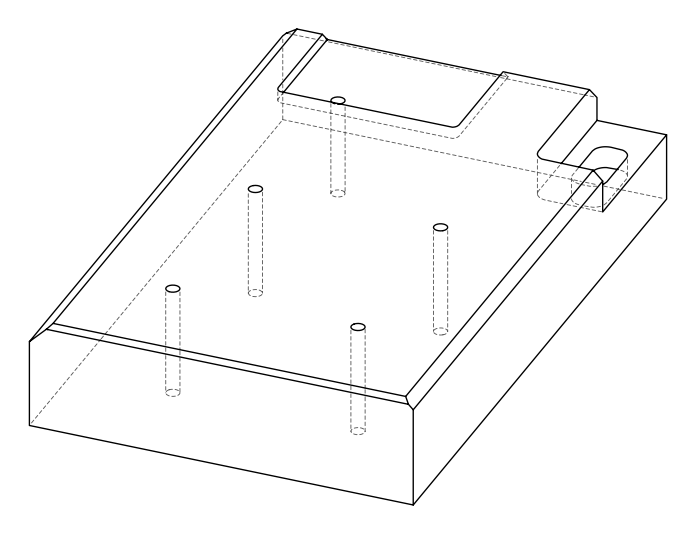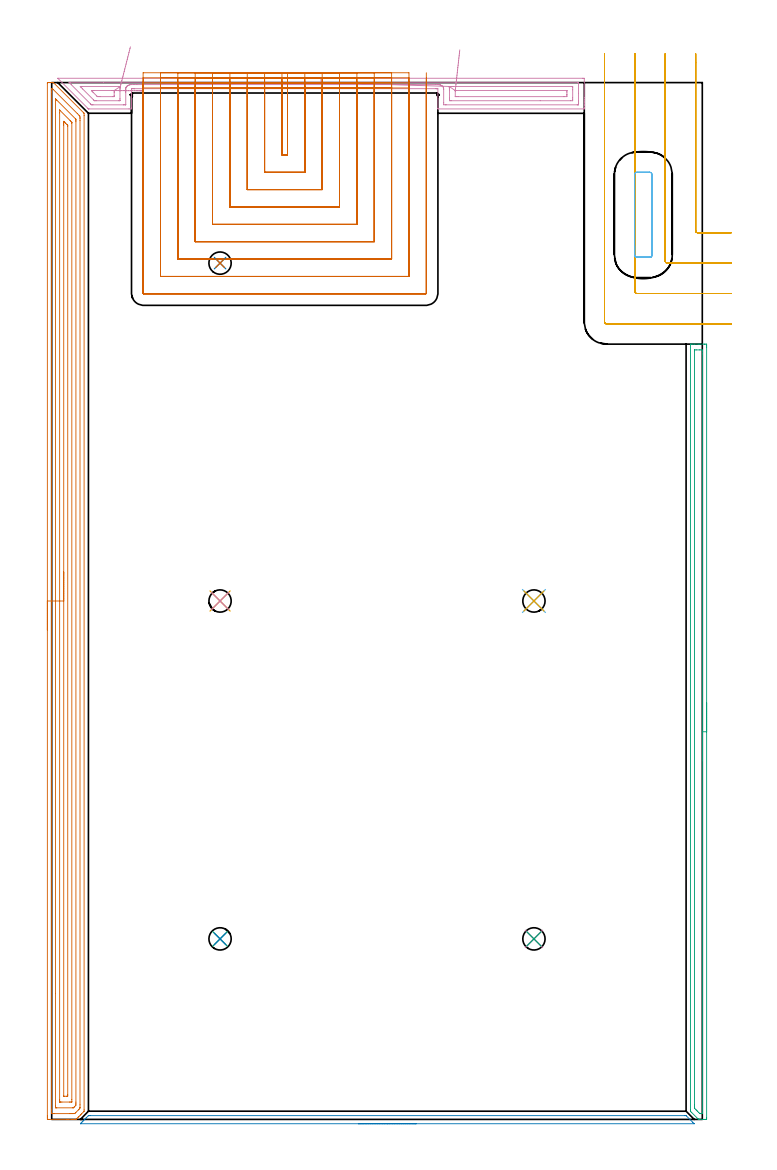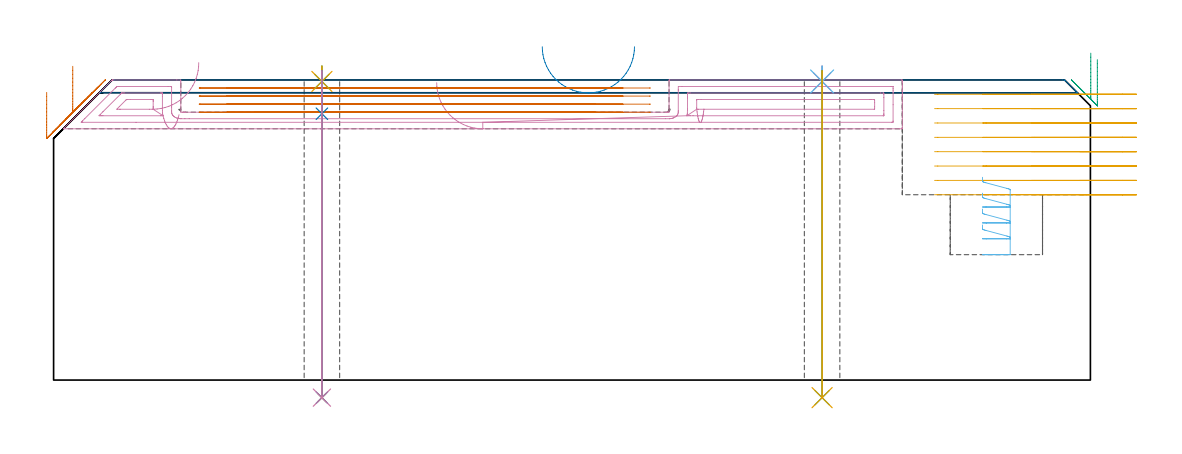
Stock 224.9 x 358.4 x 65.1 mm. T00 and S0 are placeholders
(PLAN: 17 operations, 4 tool changes, 49.8 min)
(1 AREA_MILL | FG_CHAMFER_SURFACE | UGT0205_001 | 14.38 min | 28907 mm3)
(2 AREA_MILL_1 | FG_CHAMFER_SURFACE_1 | UGT0205_001 | 1.84 min | 832 mm3)
(3 AREA_MILL_2 | FG_CHAMFER_SURFACE_2 | UGT0205_001 | 4.47 min | 4246 mm3)
(4 AREA_MILL_3 | FG_CHAMFER_SURFACE_3 | UGT0205_001 | 4.61 min | 10171 mm3)
(5 MILL_CORNER_NOTCH_RECTANGULAR | CORNER_NOTCH_RECTANGULAR | UGT0201_132 | Follow Part, ap 3.5, ae 75% | 7.54 min | 91131 mm3)
(6 MILL_RECTANGULAR_POCKET | POCKET_RECTANGULAR_STRAIGHT | UGT0201_132 | Follow Part, ap 3.5, ae 75% | 0.97 min | 10614 mm3)
(7 MILL_SLOT | SLOT_PARTIAL_RECTANGULAR | NXT0201_009 | Follow Part, ap 2, ae 75% | 14.4 min | 51766 mm3)
(8 SPOT_DRILL | STEP1HOLE | NXT0321_9005460120000 | 0.03 min | 1 mm3)
(9 SPOT_DRILL_1 | STEP1HOLE_1 | NXT0321_9005460120000 | 0.03 min | 2 mm3)
(10 SPOT_DRILL_2 | STEP1HOLE_2 | NXT0321_9005460120000 | 0.03 min | 6 mm3)
(11 SPOT_DRILL_3 | STEP1HOLE_3 | NXT0321_9005460120000 | 0.03 min | 6 mm3)
(12 SPOT_DRILL_4 | STEP1HOLE_4 | NXT0321_9005460120000 | 0.03 min | 3 mm3)
(13 DRILL_THROUGH_HOLE_INTO_CENTER | STEP1HOLE | UGT0301_196 | 0.26 min | 2682 mm3)
(14 DRILL_THROUGH_HOLE_INTO_CENTER_1 | STEP1HOLE_1 | UGT0301_196 | 0.29 min | 3016 mm3)
(15 DRILL_THROUGH_HOLE_INTO_CENTER_2 | STEP1HOLE_2 | UGT0301_196 | 0.29 min | 3010 mm3)
(16 DRILL_THROUGH_HOLE_INTO_CENTER_3 | STEP1HOLE_3 | UGT0301_196 | 0.29 min | 3010 mm3)
(17 DRILL_THROUGH_HOLE_INTO_CENTER_4 | STEP1HOLE_4 | UGT0301_196 | 0.29 min | 3012 mm3)
(TOOL UGT0205_001 | Chamfer Mill 20 x 3 x 45 deg. | D20 FL50 Z2)
(TOOL UGT0201_132 | Carbide End Mill 14.0 | D14 FL30 Z4)
(TOOL NXT0201_009 | ENDMILL 8mm [2P460-0800-NA 1630] | D8 FL26 Z6)
(TOOL NXT0321_9005460120000 | NC Spot Drill, 142deg, 12mm, Carbide, Uncoated | D12 PA142 FL30 Z2)
(TOOL UGT0301_196 | Twist Drill 7.7 mm | D7.7 PA118 FL73 Z2)
(OP 1 AREA_MILL)
G17 G21 G94 G90
T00 M6
G54
G17 G0 G90 X-1.5 Y169.2 S1061 M3
G43 Z75.1 H0
Z62.4
G94 G1 Y169.238 Z61.528 F250.
Y169.352 Z60.664
Y169.541 Z59.812
Y169.803 Z58.98
Y170.137 Z58.174
Y170.54 Z57.4
Y171.009 Z56.664
Y171.54 Z55.972
Y172.129 Z55.329
Y172.772 Z54.74
Y173.464 Z54.209
Y174.2 Z53.74
Y174.974 Z53.337
Y175.78 Z53.003
Y176.612 Z52.741
Y177.464 Z52.552
Y178.328 Z52.438
Y179.2 Z52.4
Y358.072
X-1.497 Y358.234 Z52.403
X-1.491 Y358.398 Z52.405
X-1.263 Y358.4 Z52.633
X-0.933 Z52.962
X-0.286 Z53.614
X0.402 Z54.301
X0.518 Y358.399 Z54.417
X0.6 Y358.39 Z54.495
X0.686 Y358.315 Z54.585
X11.085 Y347.915 Z64.984
X11.196 Y347.795 Z65.089
X11.2 Y347.073 Z65.1
Y3.281
X11.205 Y2.812 Z65.094
X11.09 Y2.69 Z64.989
X11.078 Y2.677 Z64.977
X10.306 Y1.906 Z64.205
X10.04 Y1.638 Z63.936
X9.907 Y1.505 Z63.804
X9.423 Y1.023 Z63.322
X9.15 Y0.748 Z63.046
X8.566 Y0.166 Z62.465
X8.409 Y0.014 Z62.308
X8.401 Y0.01 Z62.3
X8.078 Y0. Z61.978
X7.735 Z61.634
X7.074 Z60.969
X5.854 Z59.751
X5.295 Z59.189
X-0.933 Y0.001 Z52.964
X-1.168 Y0.003 Z52.729
X-1.492 Y0.008 Z52.406
X-1.493 Y0.05 Z52.404
X-1.498 Y0.612 Z52.402
X-1.5 Y1.181 Z52.4
Y179.2
X-0.086 Z53.814
Y355.152
X-0.083 Y356.002 Z53.817
X-0.081 Y356.04 Z53.819
X-0.043 Y356.39 Z53.857
X0.089 Y356.391 Z53.989
X0.135 Y356.39 Z54.035
X0.175 Y356.364 Z54.075
X0.249 Y356.293 Z54.149
X0.548 Y356.002 Z54.448
X8.854 Y347.696 Z62.754
X9.474 Y347.073 Z63.374
X9.743 Y346.795 Z63.643
X9.782 Y346.18 Z63.682
X9.784 Y346.139 Z63.684
X9.786 Y345.287 Z63.686
Y5.035
X9.783 Y4.184 Z63.683
X9.781 Y4.147 Z63.681
X9.743 Y3.805 Z63.643
X9.49 Y3.545 Z63.39
X9.241 Y3.291 Z63.141
X8.348 Y2.398 Z62.248
X8.154 Y2.208 Z62.054
X7.964 Y2.024 Z61.864
X7.465 Y2.006 Z61.365
X7.074 Y2.002 Z60.974
X6.581 Y2. Z60.481
X6.185 Z60.085
X0.846 Y2.001 Z54.746
X0.351 Y2.003 Z54.251
X-0.043 Y2.01 Z53.857
X-0.081 Y2.398 Z53.819
X-0.083 Y2.438 Z53.817
X-0.086 Y3.291 Z53.814
Y179.2
X1.328 Z55.228
X1.329 Y352.696 Z55.229
X1.33 Y352.729 Z55.23
X1.332 Y352.754 Z55.232
X1.333 Y352.756 Z55.233
X1.347 Y352.745 Z55.247
X1.671 Y352.43 Z55.571
X1.736 Y352.365 Z55.636
X8.176 Y345.924 Z62.076
X8.281 Y345.817 Z62.181
X8.332 Y345.761 Z62.232
X8.356 Y345.734 Z62.256
X8.364 Y345.694 Z62.264
X8.368 Y345.287 Z62.268
X8.371 Y344.879 Z62.271
Y5.97
X8.37 Y5.562 Z62.27
X8.367 Y5.077 Z62.267
X8.364 Y4.878 Z62.264
X8.266 Y4.774 Z62.166
X7.964 Y4.465 Z61.864
X7.825 Y4.324 Z61.725
X7.684 Y4.184 Z61.584
X7.56 Y4.066 Z61.46
X7.515 Y4.026 Z61.415
X7.49 Y4.011 Z61.39
X7.441 Y4.008 Z61.341
X7.257 Y4.001 Z61.157
X1.736 Z55.636
X1.553 Y4.002 Z55.453
X1.431 Y4.006 Z55.331
X1.339 Y4.01 Z55.239
X1.335 Y4.049 Z55.235
X1.333 Y4.184 Z55.233
X1.329 Y4.592 Z55.229
X1.328 Y43.486 Z55.228
Y179.2
X2.743 Z56.643
Y347.965
X2.745 Y348.739 Z56.645
X2.748 Y348.858 Z56.648
X2.75 Y348.888 Z56.65
X2.755 Z56.655
X2.762 Y348.885 Z56.662
X2.792 Y348.858 Z56.692
X6.364 Y345.287 Z60.264
X6.545 Y345.103 Z60.445
X6.91 Y344.73 Z60.81
X6.951 Y344.676 Z60.851
X6.953 Y344.656 Z60.853
X6.955 Y344.608 Z60.855
X6.957 Y344.511 Z60.857
Y344.394
Y6.863
X6.955 Y6.089 Z60.855
X6.953 Y6.037 Z60.853
X6.951 Y6.015 Z60.851
X6.936 Y6.01 Z60.836
X6.829 Y6.006 Z60.729
X6.614 Y6.002 Z60.514
X6.185 Y6. Z60.085
X3.515 Z57.415
X3.074 Y6.001 Z56.974
X2.868 Y6.005 Z56.768
X2.766 Y6.01 Z56.666
X2.749 Y6.012 Z56.649
X2.747 Y6.028 Z56.647
X2.745 Y6.066 Z56.645
X2.743 Y6.745 Z56.643
Y6.863
Y179.2
X4.157 Z58.057
Y343.75
X4.158 Y344.394 Z58.058
X4.159 Y344.64 Z58.059
X4.164 Y344.892 Z58.064
X4.171 Y345.02 Z58.071
X4.269 Y344.926 Z58.169
X4.405 Y344.794 Z58.305
X4.808 Y344.394 Z58.708
X5.295 Y343.901 Z59.195
X5.493 Y343.697 Z59.393
X5.536 Y343.645 Z59.436
X5.539 Y343.583 Z59.439
X5.541 Y343.501 Z59.441
X5.543 Y343.252 Z59.443
X5.542 Y8.649 Z59.442
X5.541 Y8.402 Z59.441
X5.536 Y8.151 Z59.436
X5.531 Y8.01 Z59.431
X5.456 Y8.007 Z59.356
X5.295 Y8.003 Z59.195
X5.051 Y8. Z58.951
X4.405 Y8.001 Z58.305
X4.161 Z58.061
X4.158 Y8.003 Z58.058
Y8.004
X4.157 Y179.2 Z58.057
Y180.072 Z58.095
Y180.937 Z58.209
Y181.788 Z58.398
Y182.62 Z58.66
Y183.426 Z58.994
Y184.2 Z59.397
Y184.936 Z59.865
Y185.628 Z60.396
Y186.271 Z60.986
Y186.86 Z61.629
Y187.392 Z62.321
Y187.86 Z63.057
Y188.263 Z63.831
Y188.597 Z64.637
Y188.859 Z65.469
Y189.048 Z66.32
Y189.162 Z67.185
Y189.2 Z68.057
G0 Z75.1
M5
M2
(OP 2 AREA_MILL_1)
G17 G21 G94 G90
T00 M6
G54
G17 G0 G90 X126. Y-1.5 S1061 M3
G43 Z75.1 H0
Z72.3
G94 G1 X125.962 Z71.428 F250.
X125.848 Z70.564
X125.659 Z69.712
X125.397 Z68.88
X125.063 Z68.074
X124.66 Z67.3
X124.191 Z66.564
X123.66 Z65.872
X123.071 Z65.229
X122.428 Z64.64
X121.736 Z64.109
X121. Z63.64
X120.226 Z63.237
X119.42 Z62.903
X118.588 Z62.641
X117.736 Z62.452
X116.872 Z62.338
X116. Z62.3
X10.078
X10.043 Y-1.499 Z62.301
X9.918 Y-1.492 Z62.306
X9.974 Y-1.429 Z62.369
X10.078 Y-1.321 Z62.477
X10.525 Y-0.873 Z62.923
X10.87 Y-0.529 Z63.27
X11.068 Y-0.332 Z63.468
X11.299 Y-0.1 Z63.698
X11.419 Y0.021 Z63.817
X11.789 Y0.389 Z64.189
X11.939 Y0.539 Z64.339
X12.64 Y1.24 Z65.038
X12.705 Y1.301 Z65.081
X13.207 Y1.3 Z65.1
X218.793
X219.295 Y1.301 Z65.081
X219.361 Y1.24 Z65.037
X221.588 Y-0.986 Z62.81
X222.029 Y-1.429 Z62.371
X222.071 Y-1.473 Z62.327
X222.083 Y-1.494 Z62.304
X222.071 Y-1.5 Z62.3
X116.
X115.128 Z62.338
X114.263 Z62.452
X113.412 Z62.641
X112.58 Z62.903
X111.774 Z63.237
X111. Z63.64
X110.264 Z64.109
X109.572 Z64.64
X108.929 Z65.229
X108.34 Z65.872
X107.808 Z66.564
X107.34 Z67.3
X106.937 Z68.074
X106.603 Z68.88
X106.341 Z69.712
X106.152 Z70.564
X106.038 Z71.428
X106. Z72.3
G0 Z75.1
M5
M2
(OP 3 AREA_MILL_2)
G17 G21 G94 G90
T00 M6
G54
G17 G0 G90 X226.4 Y144. S1061 M3
G43 Z75.1 H0
Z69.5
G94 G1 Y143.962 Z68.628 F250.
Y143.848 Z67.763
Y143.659 Z66.912
Y143.397 Z66.08
Y143.063 Z65.274
Y142.66 Z64.5
Y142.192 Z63.764
Y141.66 Z63.072
Y141.071 Z62.429
Y140.428 Z61.839
Y139.736 Z61.308
Y139. Z60.84
Y138.226 Z60.437
Y137.42 Z60.103
Y136.588 Z59.841
Y135.737 Z59.652
Y134.872 Z59.538
Y134. Z59.5
Y0.603
X226.399 Y0.444 Z59.501
X226.391 Y0.002 Z59.505
X226.138 Y0. Z59.759
X225.826 Z60.07
X225.248 Z60.648
X224.935 Z60.959
X223.912 Z61.987
X223.6 Y0.01 Z62.299
X223.443 Y0.157 Z62.456
X223.426 Y0.174 Z62.473
X221.212 Y2.388 Z64.687
X220.902 Y2.698 Z64.998
X220.837 Y2.765 Z65.063
X220.807 Y2.8 Z65.093
X220.8 Y3.28 Z65.1
Y267.843
X220.803 Y267.99 Z65.088
X220.843 Y267.993 Z65.048
X221.204 Y268. Z64.695
X221.638 Z64.261
X222.265 Z63.63
X223.468 Z62.429
X224.045 Z61.849
X225.537 Z60.359
X225.826 Y267.998 Z60.07
X226.391 Y267.993 Z59.505
X226.393 Y267.966 Z59.503
X226.399 Y267.397 Z59.501
X226.4 Y266.821 Z59.5
Y134.
X224.986 Z60.914
X224.985 Y2.287 Z60.915
X224.982 Y2.185 Z60.918
X224.977 Y2.01 Z60.923
X224.935 Y2.009 Z60.965
X224.426 Y2.006 Z61.474
X224.045 Y2.014 Z61.855
X223.665 Y2.388 Z62.235
X223.155 Y2.896 Z62.745
X222.772 Y3.28 Z63.128
X222.265 Y3.797 Z63.635
X222.221 Y4.172 Z63.679
X222.218 Y4.219 Z63.682
X222.214 Y5.065 Z63.686
Y5.115
X222.215 Y265.713 Z63.685
X222.218 Y265.814 Z63.682
X222.223 Y265.99 Z63.677
X222.265 Y265.992 Z63.635
X222.769 Y265.999 Z63.131
X224.045 Z61.855
X224.551 Y265.997 Z61.349
X224.935 Y265.99 Z60.965
X224.979 Y265.612 Z60.921
X224.982 Y265.565 Z60.918
X224.986 Y264.72 Z60.914
Y264.669
Y134.
Y133.128 Z60.952
Y132.264 Z61.066
Y131.412 Z61.255
Y130.58 Z61.517
Y129.774 Z61.851
Y129. Z62.254
Y128.264 Z62.723
Y127.572 Z63.254
Y126.929 Z63.843
Y126.34 Z64.486
Y125.809 Z65.178
Y125.34 Z65.914
Y124.937 Z66.688
Y124.603 Z67.494
Y124.341 Z68.326
Y124.152 Z69.178
Y124.038 Z70.043
Y124. Z70.914
G0 Z75.1
M5
M2
(OP 4 AREA_MILL_3)
G17 G21 G94 G90
T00 M6
G54
G17 G0 G90 X83.1 Y359.9 S1061 M3
G43 Z75.1 H0
Z64.5
G94 G1 X83.138 Z63.629 F250.
X83.252 Z62.764
X83.441 Z61.912
X83.703 Z61.08
X84.037 Z60.274
X84.44 Z59.5
X84.908 Z58.764
X85.44 Z58.072
X86.029 Z57.429
X86.672 Z56.84
X87.364 Z56.309
X88.1 Z55.84
X88.874 Z55.437
X89.68 Z55.103
X90.512 Z54.841
X91.364 Z54.652
X92.228 Z54.538
X93.1 Z54.5
X183.517
X183.957 Y359.895 Z54.503
X184.09 Y359.891 Z54.506
X184.1 Y359.753 Z54.644
Y353.278 Z61.117
Y352.668 Z61.73
Y352.396 Z62.001
Y351.786 Z62.611
Y351.515 Z62.881
Y350.972 Z63.427
Y350.633 Z63.766
Y349.752 Z64.647
X184.099 Y349.577 Z64.822
X184.09 Y349.306 Z65.093
X183.963 Y349.3 Z65.1
X133.632
X133.51 Y349.305 Z65.091
X133.5 Y349.501 Z64.896
Y356.3 Z58.1
X133.25
X133.187 Z58.099
X133.135 Y356.297 Z58.096
X133.131
X133.122
X133.075 Z58.095
X132.99 Y356.3 Z58.098
X132.964 Z58.097
X132.765 Z58.1
X28.649
X28.584 Z58.097
X28.564 Z58.1
X28.533
X28.525 Z58.096
X28.523 Y356.299 Z58.095
X28.516 Y356.3 Z58.1
X28.293
X28.179 Z58.099
X28.115 Y356.299 Z58.098
X28.112 Y356.3 Z58.1
X28.071 Y356.299 Z58.099
X28.007 Y356.3 Z58.1
X27.6
Y349.752 Z64.648
X27.59 Y349.307 Z65.093
X26.735 Y349.3 Z65.1
X12.926
X12.704 Y349.304 Z65.089
X12.696 Y349.306 Z65.088
X12.657 Y349.341 Z65.054
X12.481 Y349.518 Z64.881
X2.237 Y359.763 Z54.635
X2.119 Y359.889 Z54.51
X2.113 Y359.898 Z54.5
X2.232 Y359.9
X93.1
Y358.486 Z55.914
X181.736 Y358.485 Z55.915
X181.819 Y358.484 Z55.916
X182.09 Y358.479 Z55.921
X182.093 Y358.392 Z56.008
X182.098 Y358.208 Z56.192
X182.1 Y354.68 Z59.72
Y352.036 Z62.364
X182.099 Y351.515 Z62.885
X182.098 Y351.157 Z63.243
X182.09 Y350.795 Z63.605
X182.081 Y350.721 Z63.679
X182.039 Y350.719 Z63.681
X181.938 Y350.716 Z63.684
X181.736 Y350.715 Z63.685
X181.654 Y350.714 Z63.686
X136.304 Y350.715 Z63.685
X136.222
X135.51 Y350.725 Z63.675
X135.501 Y351.429 Z62.971
X135.5 Y351.515 Z62.885
Y356.007 Z58.393
X135.497 Y356.093 Z58.307
X135.49 Y356.264 Z58.136
X135.474 Y356.478 Z57.922
X135.414 Y356.704 Z57.696
X135.361 Y356.804 Z57.596
X135.297 Y356.919 Z57.481
X135.108 Y357.129 Z57.271
X134.918 Y357.295 Z57.105
X134.523 Y357.507 Z56.893
X134.395 Y357.557 Z56.843
X134.272 Y357.597 Z56.803
X133.889 Y357.685 Z56.715
X133.632 Y357.709 Z56.691
X133.605 Y357.711 Z56.689
X133.571 Y357.712 Z56.688
X132.741 Y357.714 Z56.686
X29.407
X28.485 Y357.716 Z56.684
X27.625 Y357.713 Z56.687
X27.598 Y357.712 Z56.688
X27.218 Y357.685 Z56.715
X26.825 Y357.596 Z56.804
X26.734 Y357.567 Z56.833
X26.42 Y357.433 Z56.967
X26.219 Y357.313 Z57.087
X26.087 Y357.214 Z57.186
X25.991 Y357.128 Z57.272
X25.844 Y356.966 Z57.434
X25.778 Y356.868 Z57.532
X25.742 Y356.804 Z57.596
X25.665 Y356.628 Z57.772
X25.626 Y356.475 Z57.925
X25.607 Y356.157 Z58.243
X25.603 Y355.922 Z58.478
X25.6 Y355.282 Z59.118
Y355.041 Z59.359
X25.599 Y350.876 Z63.524
X25.594 Y350.783 Z63.617
X25.59 Y350.729 Z63.671
X25.58 Y350.721 Z63.679
X25.559 Y350.719 Z63.681
X25.357 Y350.716 Z63.684
X24.953 Y350.714 Z63.686
X24.871
X14.263 Y350.715 Z63.685
X14.18
X13.779 Y350.721 Z63.679
X13.725 Y350.736 Z63.664
X13.644 Y350.813 Z63.587
X13.522 Y350.93 Z63.47
X13.372 Y351.078 Z63.322
X6.765 Y357.685 Z56.715
X6.246 Y358.206 Z56.194
X6.063 Y358.394 Z56.006
X5.984 Y358.478 Z55.922
X6.246 Y358.484 Z55.916
X6.329 Y358.485 Z55.915
X17.882 Y358.486 Z55.914
X93.1
X137.375 Y357.065 Z57.335
X137.545 Y357.067 Z57.333
X137.817 Y357.07 Z57.33
X138.086 Y357.071 Z57.329
X138.706 Y357.072 Z57.328
X179.954 Y357.071 Z57.329
X180.044 Y357.07 Z57.33
X180.076 Y357.067 Z57.333
X180.087 Y357.066 Z57.334
X180.09 Y357.043 Z57.357
X180.096 Y356.948 Z57.452
X180.099 Y356.804 Z57.596
X180.1 Y356.66 Z57.74
Y355.922 Z58.478
Y353.134 Z61.266
X180.097 Y352.396 Z62.004
X180.093 Y352.258 Z62.142
X180.08 Y352.136 Z62.264
X179.954 Y352.134 Z62.266
X179.333 Y352.129 Z62.271
X168.867 Y352.128 Z62.272
X138.086 Y352.129 Z62.271
X137.815 Y352.131 Z62.269
X137.635 Y352.135 Z62.265
X137.51 Y352.139 Z62.261
X137.507 Y352.203 Z62.197
X137.504 Y352.396 Z62.004
X137.5 Y352.976 Z61.424
Y353.278 Z61.122
X137.498 Y355.623 Z58.777
X137.491 Y355.922 Z58.478
X137.474 Y356.528 Z57.872
X137.421 Y356.804 Z57.596
X137.388 Y356.98 Z57.42
X137.375 Y357.065 Z57.335
X139.51 Y355.649 Z58.751
X139.52 Y355.651 Z58.749
X139.556 Y355.653 Z58.747
X139.868 Y355.656 Z58.744
X178.001 Y355.657 Z58.743
X178.046 Y355.656 Z58.744
X178.078 Y355.653 Z58.747
X178.09 Y355.651 Z58.749
X178.092 Y355.635 Z58.765
X178.097 Y355.461 Z58.939
X178.1 Y355.113 Z59.287
Y354.231 Z60.169
X178.099 Y354.159 Z60.241
X178.094 Y353.754 Z60.646
X178.09 Y353.559 Z60.841
X177.898 Y353.549 Z60.851
X177.282 Y353.545 Z60.855
X177.014 Y353.543 Z60.857
X140.491
X139.868 Y353.544 Z60.856
X139.597 Y353.546 Z60.854
X139.532 Y353.55 Z60.85
X139.509 Y353.553 Z60.847
X139.507 Y353.565 Z60.835
X139.502 Y353.64 Z60.76
X139.5 Y355.404 Z58.996
X139.502 Y355.526 Z58.874
X139.507 Y355.622 Z58.778
X139.51 Y355.649 Z58.751
X139.581 Y356.29 Z58.164
X139.657 Y356.979 Z57.635
X139.738 Y357.712 Z57.169
X139.824 Y358.482 Z56.768
X139.913 Y359.284 Z56.437
X140.004 Y360.112 Z56.177
X140.098 Y360.959 Z55.991
X140.193 Y361.819 Z55.879
X140.289 Y362.686 Z55.844
X140.385 Y363.552 Z55.885
X140.48 Y364.411 Z56.001
X140.574 Y365.257 Z56.193
X140.665 Y366.083 Z56.458
X140.754 Y366.883 Z56.794
X140.839 Y367.651 Z57.199
X140.92 Y368.381 Z57.67
X140.996 Y369.067 Z58.203
X141.067 Y369.705 Z58.795
G0 Z75.1
X27.209 Y370.767
Z57.561
G1 X27.054 Y370.152 Z56.962
X26.886 Y369.489 Z56.42
X26.707 Y368.783 Z55.94
X26.519 Y368.039 Z55.525
X26.323 Y367.263 Z55.179
X26.12 Y366.46 Z54.904
X25.911 Y365.638 Z54.702
X25.7 Y364.801 Z54.574
X25.486 Y363.957 Z54.523
X25.272 Y363.111 Z54.547
X25.059 Y362.271 Z54.648
X24.85 Y361.443 Z54.823
X24.645 Y360.632 Z55.073
X24.446 Y359.846 Z55.394
X24.254 Y359.09 Z55.785
X24.072 Y358.37 Z56.242
X23.9 Y357.691 Z56.762
X23.74 Y357.058 Z57.342
X23.721 Y356.984 Z57.416
X23.677 Y356.804 Z57.596
X23.631 Y356.58 Z57.82
X23.616 Y356.363 Z58.037
X23.607 Y355.922 Z58.478
X23.601 Y355.497 Z58.903
X23.6 Y352.854 Z61.546
X23.596 Y352.396 Z62.004
X23.592 Y352.184 Z62.216
X23.59 Y352.138 Z62.262
X23.531 Y352.134 Z62.266
X23.439 Y352.131 Z62.269
X23.171 Y352.129 Z62.271
X15.424
X15.154
X14.883 Y352.133 Z62.267
X14.807 Y352.135 Z62.265
X14.771 Y352.14 Z62.26
X14.751 Y352.157 Z62.243
X14.667 Y352.236 Z62.164
X14.503 Y352.396 Z62.004
X10.7 Y356.2 Z58.2
X10.101 Y356.804 Z57.596
X9.905 Y357.006 Z57.394
X9.852 Y357.065 Z57.335
X9.978 Y357.067 Z57.333
X10.159 Y357.07 Z57.33
X10.429 Y357.071 Z57.329
X10.7
X23.171
X23.442 Y357.068 Z57.332
X23.622 Y357.064 Z57.336
X23.74 Y357.058 Z57.342
X21.587 Y355.65 Z58.75
X21.596 Y355.249 Z59.151
X21.598 Y355.041 Z59.359
X21.6 Y353.951 Z60.449
X21.597 Y353.743 Z60.657
X21.593 Y353.604 Z60.796
X21.59 Y353.557 Z60.843
X21.58 Y353.549 Z60.851
X21.545 Y353.548 Z60.852
X21.39 Y353.545 Z60.855
X21.122 Y353.543 Z60.857
X16.667
X16.045 Y353.547 Z60.853
X15.838 Y353.55 Z60.85
X15.808 Y353.553 Z60.847
X15.78 Y353.576 Z60.824
X15.724 Y353.628 Z60.772
X15.615 Y353.734 Z60.666
X14.263 Y355.086 Z59.314
X13.888 Y355.468 Z58.932
X13.715 Y355.645 Z58.755
X13.801 Y355.65 Z58.75
X14.263 Y355.655 Z58.745
X14.532 Y355.657 Z58.743
X20.767 Y355.656 Z58.744
X21.39 Y355.652 Z58.748
X21.587 Y355.65 Z58.75
X22.458 Y355.641 Z58.797
X23.322 Y355.632 Z58.92
X24.172 Y355.623 Z59.117
X25.001 Y355.615 Z59.388
X25.803 Y355.607 Z59.73
X26.573 Y355.599 Z60.141
X27.304 Y355.591 Z60.618
X27.99 Y355.584 Z61.156
X28.627 Y355.577 Z61.752
X29.21 Y355.571 Z62.401
X29.734 Y355.566 Z63.099
X30.195 Y355.561 Z63.839
X30.59 Y355.557 Z64.617
X30.915 Y355.554 Z65.427
X31.169 Y355.551 Z66.261
X31.349 Y355.549 Z67.115
X31.454 Y355.548 Z67.981
X31.483 Z68.853
G0 Z75.1
M5
M2
(OP 5 MILL_CORNER_NOTCH_RECTANGULAR)
G17 G21 G94 G90
T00 M6
G54
G17 G0 G90 X222.575 Y368.4 S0 M3
G43 Z75.1 H0
Z61.987
G94 G1 X222.599 Y365.4 F250.
G2 X222.6 Y365.146 R31.5 F500.
G1 Y307.196
G3 X223.296 Y306.5 R0.7
G1 X231.9
X234.9 F250.
G0 Z75.1
X212.062 Y368.4
Z61.987
G1 X212.098 Y365.4
G2 X212.1 Y365.146 R21. F500.
G1 Y296.696
G3 X212.796 Y296. R0.7
G1 X231.9
X234.9 F250.
G0 Z75.1
X201.524 Y368.399
Z61.987
G1 X201.597 Y365.4
G2 X201.6 Y365.146 R10.5 F500.
G1 Y286.196
G3 X202.296 Y285.5 R0.7
G1 X231.9
X234.9 F250.
G0 Z75.1
X191.1 Y368.146
Z61.987
G1 Y365.146
Y275.696 F500.
G3 X191.796 Y275. R0.7
G1 X231.9
X234.9 F250.
G0 Z75.1
X222.6 Y368.4
Z58.875
G1 Y365.4
Y307.196 F500.
G3 X223.296 Y306.5 R0.7
G1 X231.9
X234.9 F250.
G0 Z75.1
X212.1 Y368.4
Z58.875
G1 Y365.4
Y296.696 F500.
G3 X212.796 Y296. R0.7
G1 X231.9
X234.9 F250.
G0 Z75.1
X201.6 Y368.4
Z58.875
G1 Y365.4
Y286.196 F500.
G3 X202.296 Y285.5 R0.7
G1 X231.9
X234.9 F250.
G0 Z75.1
X191.1 Y368.4
Z58.875
G1 Y365.4
Y275.696 F500.
G3 X191.796 Y275. R0.7
G1 X231.9
X234.9 F250.
G0 Z75.1
X222.6 Y368.4
Z55.762
G1 Y365.4
Y307.196 F500.
G3 X223.296 Y306.5 R0.7
G1 X231.9
X234.9 F250.
G0 Z75.1
X212.1 Y368.4
Z55.762
G1 Y365.4
Y296.696 F500.
G3 X212.796 Y296. R0.7
G1 X231.9
X234.9 F250.
G0 Z75.1
X201.6 Y368.4
Z55.762
G1 Y365.4
Y286.196 F500.
G3 X202.296 Y285.5 R0.7
G1 X231.9
X234.9 F250.
G0 Z75.1
X191.1 Y368.4
Z55.762
G1 Y365.4
Y275.696 F500.
G3 X191.796 Y275. R0.7
G1 X231.9
X234.9 F250.
G0 Z75.1
X222.6 Y368.4
Z52.65
G1 Y365.4
Y307.196 F500.
G3 X223.296 Y306.5 R0.7
G1 X231.9
X234.9 F250.
G0 Z75.1
X212.1 Y368.4
Z52.65
G1 Y365.4
Y296.696 F500.
G3 X212.796 Y296. R0.7
G1 X231.9
X234.9 F250.
G0 Z75.1
X201.6 Y368.4
Z52.65
G1 Y365.4
Y286.196 F500.
G3 X202.296 Y285.5 R0.7
G1 X231.9
X234.9 F250.
G0 Z75.1
X191.1 Y368.4
Z52.65
G1 Y365.4
Y275.696 F500.
G3 X191.796 Y275. R0.7
G1 X231.9
X234.9 F250.
G0 Z75.1
X222.6 Y368.4
Z49.537
G1 Y365.4
Y307.196 F500.
G3 X223.296 Y306.5 R0.7
G1 X231.9
X234.9 F250.
G0 Z75.1
X212.1 Y368.4
Z49.537
G1 Y365.4
Y296.696 F500.
G3 X212.796 Y296. R0.7
G1 X231.9
X234.9 F250.
G0 Z75.1
X201.6 Y368.4
Z49.537
G1 Y365.4
Y286.196 F500.
G3 X202.296 Y285.5 R0.7
G1 X231.9
X234.9 F250.
G0 Z75.1
X191.1 Y368.4
Z49.537
G1 Y365.4
Y275.696 F500.
G3 X191.796 Y275. R0.7
G1 X231.9
X234.9 F250.
G0 Z75.1
X222.6 Y368.4
Z46.425
G1 Y365.4
Y307.196 F500.
G3 X223.296 Y306.5 R0.7
G1 X231.9
X234.9 F250.
G0 Z75.1
X212.1 Y368.4
Z46.425
G1 Y365.4
Y296.696 F500.
G3 X212.796 Y296. R0.7
G1 X231.9
X234.9 F250.
G0 Z75.1
X201.6 Y368.4
Z46.425
G1 Y365.4
Y286.196 F500.
G3 X202.296 Y285.5 R0.7
G1 X231.9
X234.9 F250.
G0 Z75.1
X191.1 Y368.4
Z46.425
G1 Y365.4
Y275.696 F500.
G3 X191.796 Y275. R0.7
G1 X231.9
X234.9 F250.
G0 Z75.1
X222.6 Y368.4
Z43.312
G1 Y365.4
Y307.196 F500.
G3 X223.296 Y306.5 R0.7
G1 X231.9
X234.9 F250.
G0 Z75.1
X212.1 Y368.4
Z43.312
G1 Y365.4
Y296.696 F500.
G3 X212.796 Y296. R0.7
G1 X231.9
X234.9 F250.
G0 Z75.1
X201.6 Y368.4
Z43.312
G1 Y365.4
Y286.196 F500.
G3 X202.296 Y285.5 R0.7
G1 X231.9
X234.9 F250.
G0 Z75.1
X191.1 Y368.4
Z43.312
G1 Y365.4
Y275.696 F500.
G3 X191.796 Y275. R0.7
G1 X231.9
X234.9 F250.
G0 Z75.1
X222.6 Y368.4
Z40.2
G1 Y365.4
Y307.196 F500.
G3 X223.296 Y306.5 R0.7
G1 X231.9
X234.9 F250.
G0 Z75.1
X212.1 Y368.4
Z40.2
G1 Y365.4
Y296.696 F500.
G3 X212.796 Y296. R0.7
G1 X231.9
X234.9 F250.
G0 Z75.1
X201.6 Y368.4
Z40.2
G1 Y365.4
Y286.196 F500.
G3 X202.296 Y285.5 R0.7
G1 X231.9
X234.9 F250.
G0 Z75.1
X191.1 Y368.4
Z40.2
G1 Y365.4
Y275.696 F500.
G3 X191.796 Y275. R0.7
G1 X231.9
X234.9 F250.
G0 Z75.1
M5
M2
(OP 6 MILL_RECTANGULAR_POCKET)
G17 G21 G94 G90
T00 M6
G54
G17 G0 G90 X201.5 Y302.033 S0 M3
G43 Z75.1 H0
Z43.982
G94 G1 Y298.71 Z43.091 F250.
X201.553 Y298.501 Z43.034
X201.659 Y298.312 Z42.976
X201.812 Y298.159 Z42.918
X202.001 Y298.053 Z42.86
X202.21 Y298. Z42.802
X206.79 Z41.575
X206.999 Y298.053 Z41.517
X207.188 Y298.159 Z41.459
X207.341 Y298.312 Z41.401
X207.447 Y298.501 Z41.343
X207.5 Y298.71 Z41.285
Y298.8 Z41.261
Y312.7 Z37.536
Y326.6 F500.
G3 X206.7 Y327.4 R0.8
G1 X202.3
G3 X201.5 Y326.6 R0.8
G1 Y298.8
G3 X202.3 Y298. R0.8
G1 X206.7
G3 X207.5 Y298.8 R0.8
G1 Y312.7
Y313.7
G0 X201.5 Y302.033 Z40.536
G1 Y298.71 Z39.646 F250.
X201.553 Y298.501 Z39.588
X201.659 Y298.312 Z39.53
X201.812 Y298.159 Z39.472
X202.001 Y298.053 Z39.414
X202.21 Y298. Z39.356
X206.79 Z38.129
X206.999 Y298.053 Z38.071
X207.188 Y298.159 Z38.013
X207.341 Y298.312 Z37.955
X207.447 Y298.501 Z37.897
X207.5 Y298.71 Z37.839
Y298.8 Z37.815
Y312.7 Z34.091
Y326.6 F500.
G3 X206.7 Y327.4 R0.8
G1 X202.3
G3 X201.5 Y326.6 R0.8
G1 Y298.8
G3 X202.3 Y298. R0.8
G1 X206.7
G3 X207.5 Y298.8 R0.8
G1 Y312.7
Y313.7
G0 X201.5 Y302.033 Z37.091
G1 Y298.71 Z36.201 F250.
X201.553 Y298.501 Z36.143
X201.659 Y298.312 Z36.085
X201.812 Y298.159 Z36.027
X202.001 Y298.053 Z35.969
X202.21 Y298. Z35.911
X206.79 Z34.684
X206.999 Y298.053 Z34.626
X207.188 Y298.159 Z34.568
X207.341 Y298.312 Z34.51
X207.447 Y298.501 Z34.452
X207.5 Y298.71 Z34.394
Y298.8 Z34.37
Y312.7 Z30.645
Y326.6 F500.
G3 X206.7 Y327.4 R0.8
G1 X202.3
G3 X201.5 Y326.6 R0.8
G1 Y298.8
G3 X202.3 Y298. R0.8
G1 X206.7
G3 X207.5 Y298.8 R0.8
G1 Y312.7
Y313.7
G0 X201.5 Y302.033 Z33.645
G1 Y298.71 Z32.755 F250.
X201.553 Y298.501 Z32.697
X201.659 Y298.312 Z32.639
X201.812 Y298.159 Z32.581
X202.001 Y298.053 Z32.523
X202.21 Y298. Z32.465
X206.79 Z31.238
X206.999 Y298.053 Z31.18
X207.188 Y298.159 Z31.122
X207.341 Y298.312 Z31.064
X207.447 Y298.501 Z31.006
X207.5 Y298.71 Z30.948
Y298.8 Z30.924
Y312.7 Z27.2
Y326.6 F500.
G3 X206.7 Y327.4 R0.8
G1 X202.3
G3 X201.5 Y326.6 R0.8
G1 Y298.8
G3 X202.3 Y298. R0.8
G1 X206.7
G3 X207.5 Y298.8 R0.8
G1 Y312.7
Y313.7
G0 Z75.1
M5
M2
(OP 7 MILL_SLOT)
G17 G21 G94 G90
T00 M6
G54
G17 G0 G90 X79.6 Y356.55 S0 M3
G43 Z75.1 H1
Z63.35
G94 G1 Y353.55 F250.
Y333.4 F500.
X81.5
Y353.55
Y356.55 F250.
X73.6 F500.
Y353.55 F250.
Y327.4 F500.
X87.5
Y353.55
Y356.55 F250.
X67.6 F500.
Y353.55 F250.
Y321.4 F500.
X93.5
Y353.55
Y356.55 F250.
X61.6 F500.
Y353.55 F250.
Y315.4 F500.
X99.5
Y353.55
Y356.55 F250.
X55.6 F500.
Y353.55 F250.
Y309.4 F500.
X105.5
Y353.55
Y356.55 F250.
X49.6 F500.
Y353.55 F250.
Y303.4 F500.
X111.5
Y353.55
Y356.55 F250.
X43.6 F500.
Y353.55 F250.
Y297.4 F500.
X117.5
Y353.55
Y356.55 F250.
X37.6 F500.
Y353.55 F250.
Y291.4 F500.
X123.5
Y353.55
Y356.55 F250.
X31.6 F500.
Y353.55 F250.
Y285.6 F500.
G3 X31.8 Y285.4 R0.2
G1 X129.3
G3 X129.5 Y285.6 R0.2
G1 Y353.55
Y356.55 F250.
G0 X79.6 Y358.3 Z61.6
G1 Y355.3
Y333.4 F500.
X81.5
Y355.3
Y358.3 F250.
X73.6 F500.
Y355.3 F250.
Y327.4 F500.
X87.5
Y355.3
Y358.3 F250.
X67.6 F500.
Y355.3 F250.
Y321.4 F500.
X93.5
Y355.3
Y358.3 F250.
X61.6 F500.
Y355.3 F250.
Y315.4 F500.
X99.5
Y355.3
Y358.3 F250.
X55.6 F500.
Y355.3 F250.
Y309.4 F500.
X105.5
Y355.3
Y358.3 F250.
X49.6 F500.
Y355.3 F250.
Y303.4 F500.
X111.5
Y355.3
Y358.3 F250.
X43.6 F500.
Y355.3 F250.
Y297.4 F500.
X117.5
Y355.3
Y358.3 F250.
X37.6 F500.
Y355.3 F250.
Y291.4 F500.
X123.5
Y355.3
Y358.3 F250.
X31.6 F500.
Y355.3 F250.
Y285.6 F500.
G3 X31.8 Y285.4 R0.2
G1 X129.3
G3 X129.5 Y285.6 R0.2
G1 Y355.3
Y358.3 F250.
G0 X79.6 Y360.05 Z59.85
G1 Y357.05
Y333.4 F500.
X81.5
Y357.05
Y360.05 F250.
X73.6 F500.
Y357.05 F250.
Y327.4 F500.
X87.5
Y357.05
Y360.05 F250.
X67.6 F500.
Y357.05 F250.
Y321.4 F500.
X93.5
Y357.05
Y360.05 F250.
X61.6 F500.
Y357.05 F250.
Y315.4 F500.
X99.5
Y357.05
Y360.05 F250.
X55.6 F500.
Y357.05 F250.
Y309.4 F500.
X105.5
Y357.05
Y360.05 F250.
X49.6 F500.
Y357.05 F250.
Y303.4 F500.
X111.5
Y357.05
Y360.05 F250.
X43.6 F500.
Y357.05 F250.
Y297.4 F500.
X117.5
Y357.05
Y360.05 F250.
X37.6 F500.
Y357.05 F250.
Y291.4 F500.
X123.5
Y357.05
Y360.05 F250.
X31.6 F500.
Y357.05 F250.
Y285.6 F500.
G3 X31.8 Y285.4 R0.2
G1 X129.3
G3 X129.5 Y285.6 R0.2
G1 Y357.05
Y360.05 F250.
G0 X79.6 Y361.799 Z58.1
G1 Y358.799
Y333.4 F500.
X81.5
Y358.799
Y361.799 F250.
X73.6 F500.
Y358.799 F250.
Y327.4 F500.
X87.5
Y358.799
Y361.799 F250.
X67.6 F500.
Y358.799 F250.
Y321.4 F500.
X93.5
Y358.799
Y361.799 F250.
X61.6 F500.
Y358.799 F250.
Y315.4 F500.
X99.5
Y358.799
Y361.799 F250.
X55.6 F500.
Y358.799 F250.
Y309.4 F500.
X105.5
Y358.799
Y361.799 F250.
X49.6 F500.
Y358.799 F250.
Y303.4 F500.
X111.5
Y358.799
Y361.799 F250.
X43.6 F500.
Y358.799 F250.
Y297.4 F500.
X117.5
Y358.799
Y361.799 F250.
X37.6 F500.
Y358.799 F250.
Y291.4 F500.
X123.5
Y358.799
Y361.799 F250.
X31.6 F500.
Y358.799 F250.
Y285.6 F500.
G3 X31.8 Y285.4 R0.2
G1 X129.3
G3 X129.5 Y285.6 R0.2
G1 Y358.799
Y361.799 F250.
G0 Z75.1
M5
M2
(OP 8 SPOT_DRILL)
G17 G21 G94 G90
T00 M6
G54
G17 G0 G90 X58.2 Y296. S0 M3
G43 Z75.1 H0
G94 G81 G98 Z57.769 F250. R61.1
G80
M5
M2
(OP 9 SPOT_DRILL_1)
G17 G21 G94 G90
T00 M6
G54
G17 G0 G90 X58.2 Y62.4 S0 M3
G43 Z75.1 H0
G94 G81 G98 Z64.769 F250. R68.1
G80
M5
M2
(OP 10 SPOT_DRILL_2)
G17 G21 G94 G90
T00 M6
G54
G17 G0 G90 X166.7 Y62.4 S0 M3
G43 Z75.1 H0
G94 G81 G98 Z64.769 F250. R68.1
G80
M5
M2
(OP 11 SPOT_DRILL_3)
G17 G21 G94 G90
T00 M6
G54
G17 G0 G90 X58.2 Y179.2 S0 M3
G43 Z75.1 H0
G94 G81 G98 Z64.769 F250. R68.1
G80
M5
M2
(OP 12 SPOT_DRILL_4)
G17 G21 G94 G90
T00 M6
G54
G17 G0 G90 X166.7 Y179.2 S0 M3
G43 Z75.1 H0
G94 G81 G98 Z64.769 F250. R68.1
G80
M5
M2
(OP 13 DRILL_THROUGH_HOLE_INTO_CENTER)
G17 G21 G94 G90
T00 M6
G54
G17 G0 G90 X58.2 Y296. S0 M3
G43 Z75.1 H0
G94 G73 G98 Z-3.813 F250. Q6.879 R60.1
G80
M5
M2
(OP 14 DRILL_THROUGH_HOLE_INTO_CENTER_1)
G17 G21 G94 G90
T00 M6
G54
G17 G0 G90 X58.2 Y62.4 S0 M3
G43 Z75.1 H0
G94 G73 G98 Z-3.813 F250. Q7.657 R67.1
G80
M5
M2
(OP 15 DRILL_THROUGH_HOLE_INTO_CENTER_2)
G17 G21 G94 G90
T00 M6
G54
G17 G0 G90 X166.7 Y62.4 S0 M3
G43 Z75.1 H0
G94 G73 G98 Z-3.813 F250. Q7.657 R67.1
G80
M5
M2
(OP 16 DRILL_THROUGH_HOLE_INTO_CENTER_3)
G17 G21 G94 G90
T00 M6
G54
G17 G0 G90 X58.2 Y179.2 S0 M3
G43 Z75.1 H0
G94 G73 G98 Z-3.813 F250. Q7.657 R67.1
G80
M5
M2
(OP 17 DRILL_THROUGH_HOLE_INTO_CENTER_4)
G17 G21 G94 G90
T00 M6
G54
G17 G0 G90 X166.7 Y179.2 S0 M3
G43 Z75.1 H0
G94 G73 G98 Z-3.813 F250. Q7.657 R67.1
G80
M5
M2
